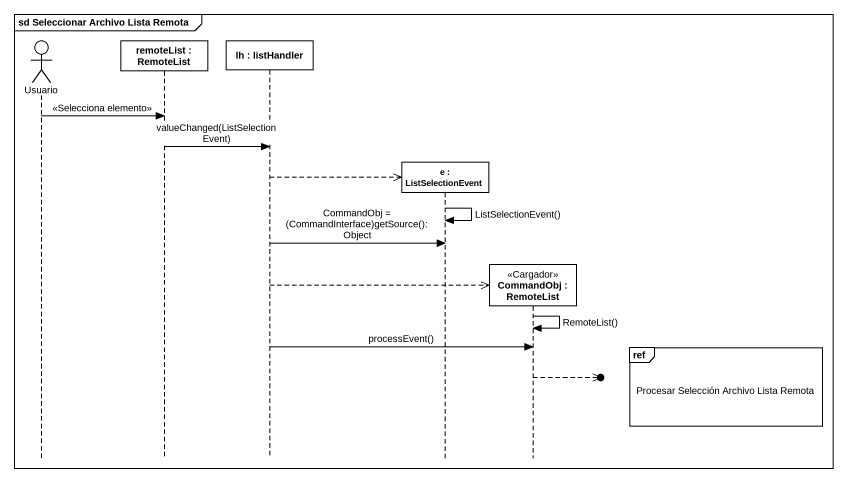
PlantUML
@startuml
mainframe sd Seleccionar Archivo Lista Remota
hide footbox
actor Usuario
participant "remoteList : RemoteList" as remoteList
participant "lh : listHandler" as lh
participant "e : ListSelectionEvent" as e
participant "CommandObj : RemoteList" as CommandObj <<Cargador>>

Usuario -> remoteList : <<Selecciona elemento>>
remoteList -> lh : valueChanged(ListSelectionEvent)
lh -->> e **
e -> e : ListSelectionEvent()
lh -> e : CommandObj = (CommandInterface)getSource(): Object
lh -->> CommandObj **
CommandObj -> CommandObj : RemoteList()
lh -> CommandObj : processEvent()
ref over CommandObj : Procesar Selección Archivo Lista Remota
CommandObj -->>o]
@enduml
